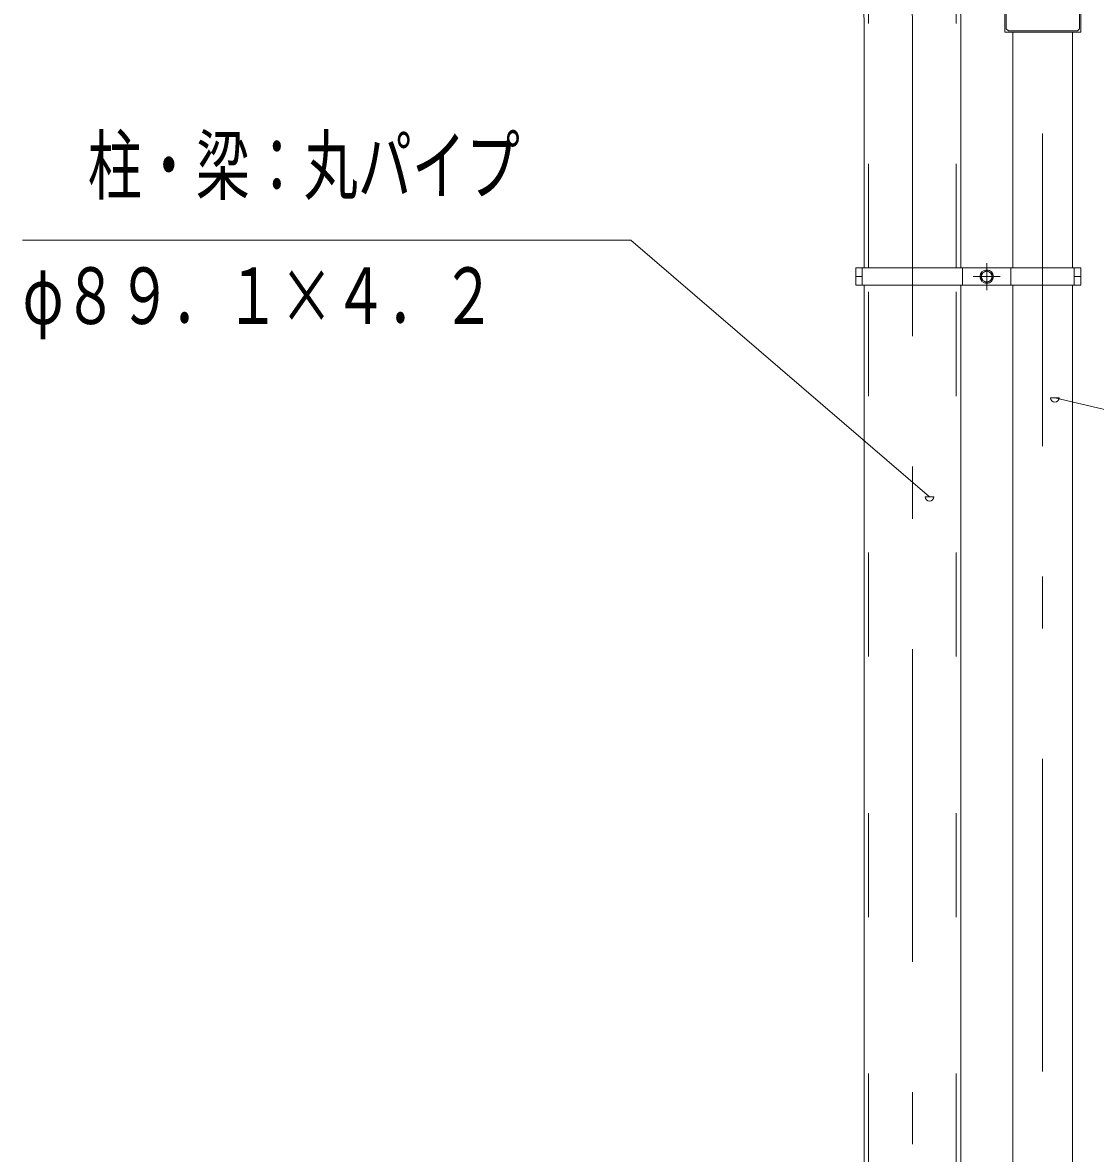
# Model space of a CAD drawing. Units: millimetres, scale not verified. Extents: x -25848 to 25858, y -10500 to 10500.
# Drawn here: x 18598 to 21067, y 4071 to 6675 of the extents above; entities that cross this region are included whole.
import ezdxf
from ezdxf.enums import TextEntityAlignment as Align

# ---------------------------------------------------------------- set-up
doc = ezdxf.new("R2010")
doc.units = ezdxf.units.MM
doc.header["$LTSCALE"] = 60
doc.linetypes.add('USER2', pattern=[10, 4, -6])
doc.linetypes.add('USER3', pattern=[24, 12, -5, 2, -5])
for name, color, linetype, lineweight in [('0-6_2-02BOLD', 7, 'Continuous', 18), ('0-7_2-12HIDDEN', 3, 'USER2', 18), ('0-8_2-22CENTER', 3, 'USER3', 18), ('0-A_2-52DIM', 3, 'Continuous', 18)]:
    doc.layers.add(name, color=color, linetype=linetype, lineweight=lineweight)
doc.styles.add('ＭＳ ゴシック', font='')
doc.styles.get('ＭＳ ゴシック').set_extended_font_data('MS Gothic')

msp = doc.modelspace()

# ---------------------------------------------------------------- linework, layer by layer
at = {"layer": '0-6_2-02BOLD'}
for p, q in [((20535, 6672.43), (20535, 6109.93)), ((20757.74, 6109.93), (20757.74, 6672.43)), ((20877.14, 6652.53), (20877.14, 6109.93)), ((21014.63, 6109.93), (21014.63, 6652.53)), ((20531, 6109.93), (20531, 6069.93)), ((20761.75, 6069.93), (20761.75, 6109.93)), ((20873.13, 6109.93), (20873.13, 6069.93)), ((21018.63, 6069.93), (21018.63, 6109.93)), ((20515.75, 6089.93), (20531, 6089.93)), ((20534.99, 6069.93), (20534.99, 1614.93)), ((20757.74, 1614.93), (20757.74, 6069.93)), ((20877.14, 6069.93), (20877.14, 1614.93)), ((21014.64, 1614.93), (21014.64, 6069.93)), ((21018.63, 6089.93), (21033.88, 6089.93))]:
    msp.add_line(p, q, dxfattribs=at)
for points in [[(20862.17, 6765.03), (20862.17, 6660.53), (20867.17, 6655.53), (21026.17, 6655.53), (21031.17, 6660.53), (21031.17, 6765.03), (21034.17, 6765.03), (21034.17, 6652.53), (20859.17, 6652.53), (20859.17, 6765.03)], [(20515.75, 6109.93), (20515.75, 6069.93), (21033.88, 6069.93), (21033.88, 6109.93)], [(20804.94, 6097.15), (20804.94, 6082.71), (20817.45, 6075.5), (20829.94, 6082.71), (20829.94, 6097.15), (20817.44, 6104.36)]]:
    msp.add_lwpolyline(points, close=True, dxfattribs=at)
for radius in [15.62, 12.25]:
    msp.add_circle((20817.44, 6089.93), radius, dxfattribs=at)
for radius, end in [(563.62, 84.50003), (786.38, 10.0701)]:
    msp.add_arc((19971.37, 6672.43), radius, 0, end, dxfattribs=at)
at = {"layer": '0-7_2-12HIDDEN'}
for p, q in [((20545.5, 6109.93), (20545.5, 6672.43)), ((20747.24, 6109.93), (20747.24, 6672.43)), ((20545.49, 1614.93), (20545.49, 6069.93)), ((20747.24, 1614.93), (20747.24, 6069.93))]:
    msp.add_line(p, q, dxfattribs=at)
for radius, end in [(574.12, 84.50003), (775.88, 10.07104)]:
    msp.add_arc((19971.37, 6672.43), radius, 0, end, dxfattribs=at)
at = {"layer": '0-8_2-22CENTER'}
for p, q in [((20646.37, 6672.43), (20646.37, -930.07)), ((20945.89, 1379.52), (20945.89, 6684.84)), ((20817.44, 6121.18), (20817.44, 6058.68)), ((20786.19, 6089.93), (20848.69, 6089.93))]:
    msp.add_line(p, q, dxfattribs=at)
msp.add_arc((19971.37, 6672.43), 675, 0, 84.50003, dxfattribs=at)
at = {"layer": '0-A_2-52DIM'}
for p, q in [((18598.23, 6174), (19998.23, 6174)), ((19998.23, 6174), (20685.65, 5582.69)), ((20983.98, 5810.98), (20963.98, 5810.98)), ((20695.65, 5582.69), (20675.65, 5582.69))]:
    msp.add_line(p, q, dxfattribs=at)
msp.add_lwpolyline([(20973.98, 5810.98), (22746.37, 5394.93), (24746.37, 5394.93)], dxfattribs=at)
for centre in [(20973.98, 5810.98), (20685.65, 5582.69)]:
    msp.add_arc(centre, 10, 180, 0, dxfattribs=at)

# ---------------------------------------------------------------- texts
at = {"layer": '0-A_2-52DIM', "color": 7, "style": 'ＭＳ ゴシック', "width": 0.7}
for s, p in [('柱・梁：丸パイプ', (18748.23, 6241.77)), ('φ８９．１×４．２', (18598.23, 5941.77))]:
    msp.add_text(s, height=130.2, dxfattribs=at).set_placement(p, align=Align.BOTTOM_LEFT)

doc.saveas('drawing.dxf')
